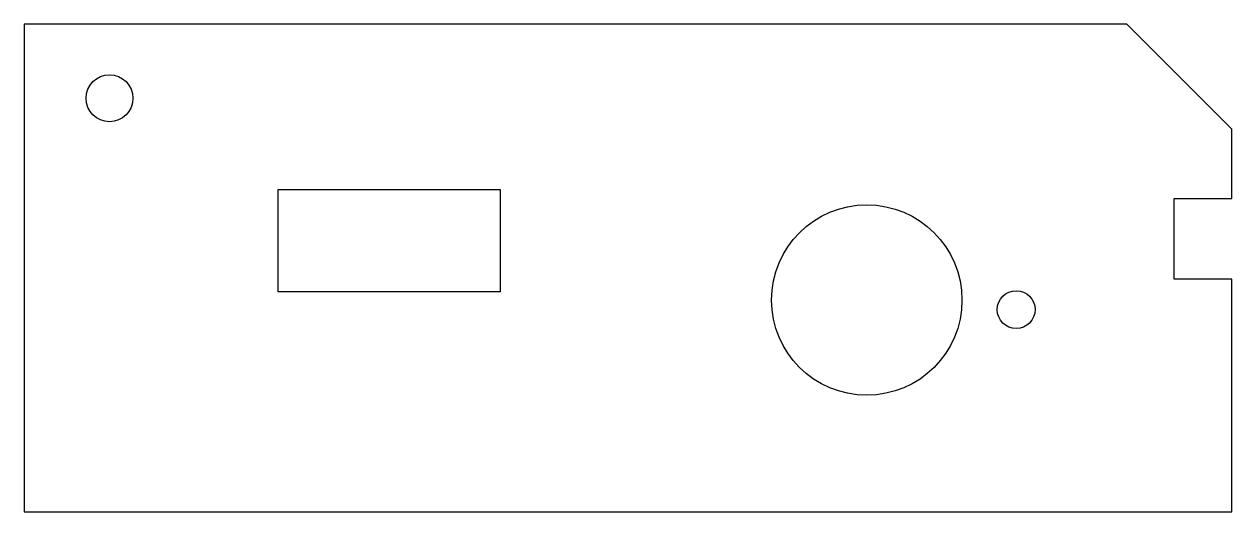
# Model space of a CAD drawing. Header units: millimetres. Extents: x 0 to 125, y 0 to 50.
import ezdxf

# ---------------------------------------------------------------- set-up
doc = ezdxf.new("R2010")
doc.units = ezdxf.units.MM
doc.layers.add('CUT', color=7, linetype='Continuous')

msp = doc.modelspace()

# ---------------------------------------------------------------- linework, layer by layer
at = {"layer": 'CUT'}
for p, q in [((114.07, 50.45), (0, 50.45)), ((0, 50.45), (0, 0)), ((124.94, 39.58), (114.07, 50.45)), ((124.94, 32.43), (124.94, 39.58)), ((26.27, 22.77), (26.27, 33.36)), ((26.27, 33.36), (49.26, 33.36)), ((49.26, 33.36), (49.26, 22.77)), ((118.98, 24.07), (118.98, 32.43)), ((118.98, 32.43), (124.94, 32.43)), ((124.94, 24.07), (118.98, 24.07)), ((124.94, 0), (124.94, 24.07)), ((49.26, 22.77), (26.27, 22.77)), ((0, 0), (124.94, 0))]:
    msp.add_line(p, q, dxfattribs=at)
for centre, radius in [((8.83, 42.79), 2.43), ((87.17, 21.91), 9.85), ((102.63, 20.92), 1.96)]:
    msp.add_circle(centre, radius, dxfattribs=at)

doc.saveas('drawing.dxf')
